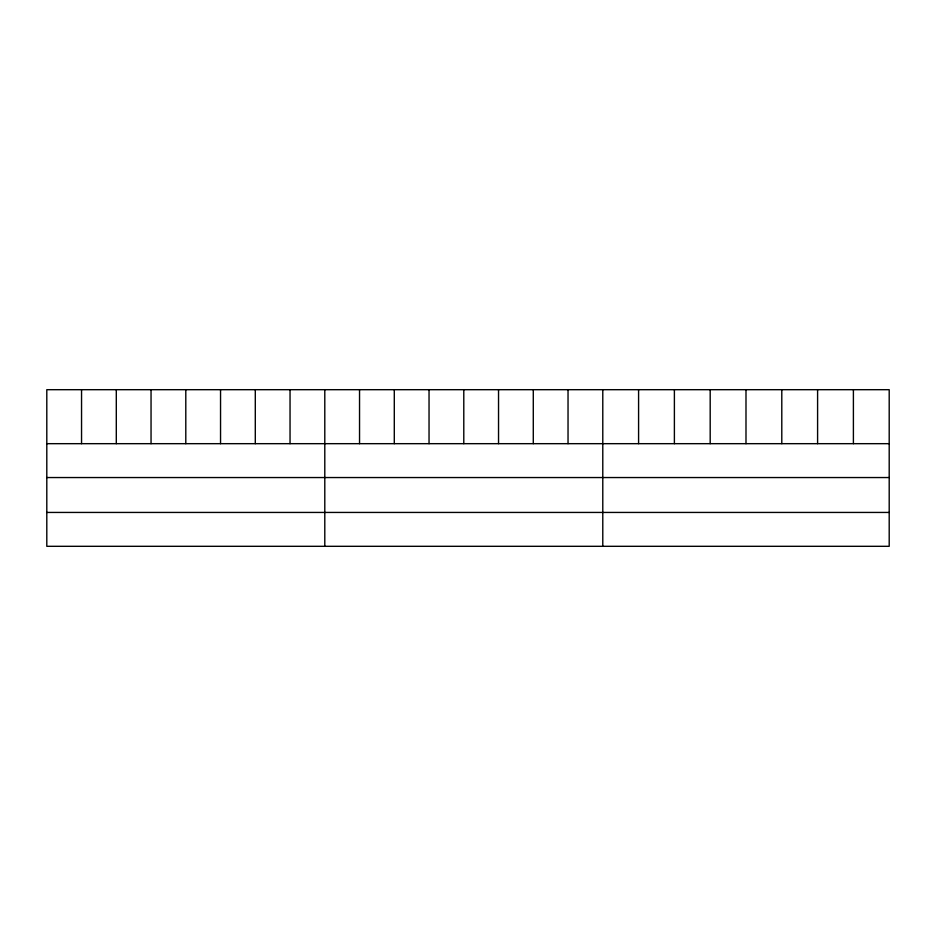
<?xml version="1.0" encoding="UTF-8"?>
<svg xmlns="http://www.w3.org/2000/svg" width="936" height="936" viewBox="0 0 936 936"><rect width="100%" height="100%" fill="white"/><g stroke="black" fill="none" stroke-linecap="round" stroke-linejoin="round"><path stroke-width="1.4" d="M889.2 477.547L889.2 389.692L46.8 389.692L46.8 546.308L889.2 546.308L889.2 477.547L46.8 477.547M46.8 443.676L889.2 443.676M46.8 512.437L889.2 512.437M853.398 389.692L853.398 443.676M817.596 389.692L817.596 443.676M781.794 389.692L781.794 443.676M745.992 389.692L745.992 443.676M710.19 389.692L710.19 443.676M674.388 389.692L674.388 443.676M638.586 389.692L638.586 443.676M602.784 389.692L602.784 546.308M568.035 389.692L568.035 443.676M533.286 389.692L533.286 443.676M498.537 389.692L498.537 443.676M463.788 389.692L463.788 443.676M429.039 389.692L429.039 443.676M394.29 389.692L394.29 443.676M359.541 389.692L359.541 443.676M324.792 389.692L324.792 546.308M290.043 389.692L290.043 443.676M255.294 389.692L255.294 443.676M220.545 389.692L220.545 443.676M185.796 389.692L185.796 443.676M151.047 389.692L151.047 443.676M116.298 389.692L116.298 443.676M81.549 389.692L81.549 443.676"/></g></svg>
